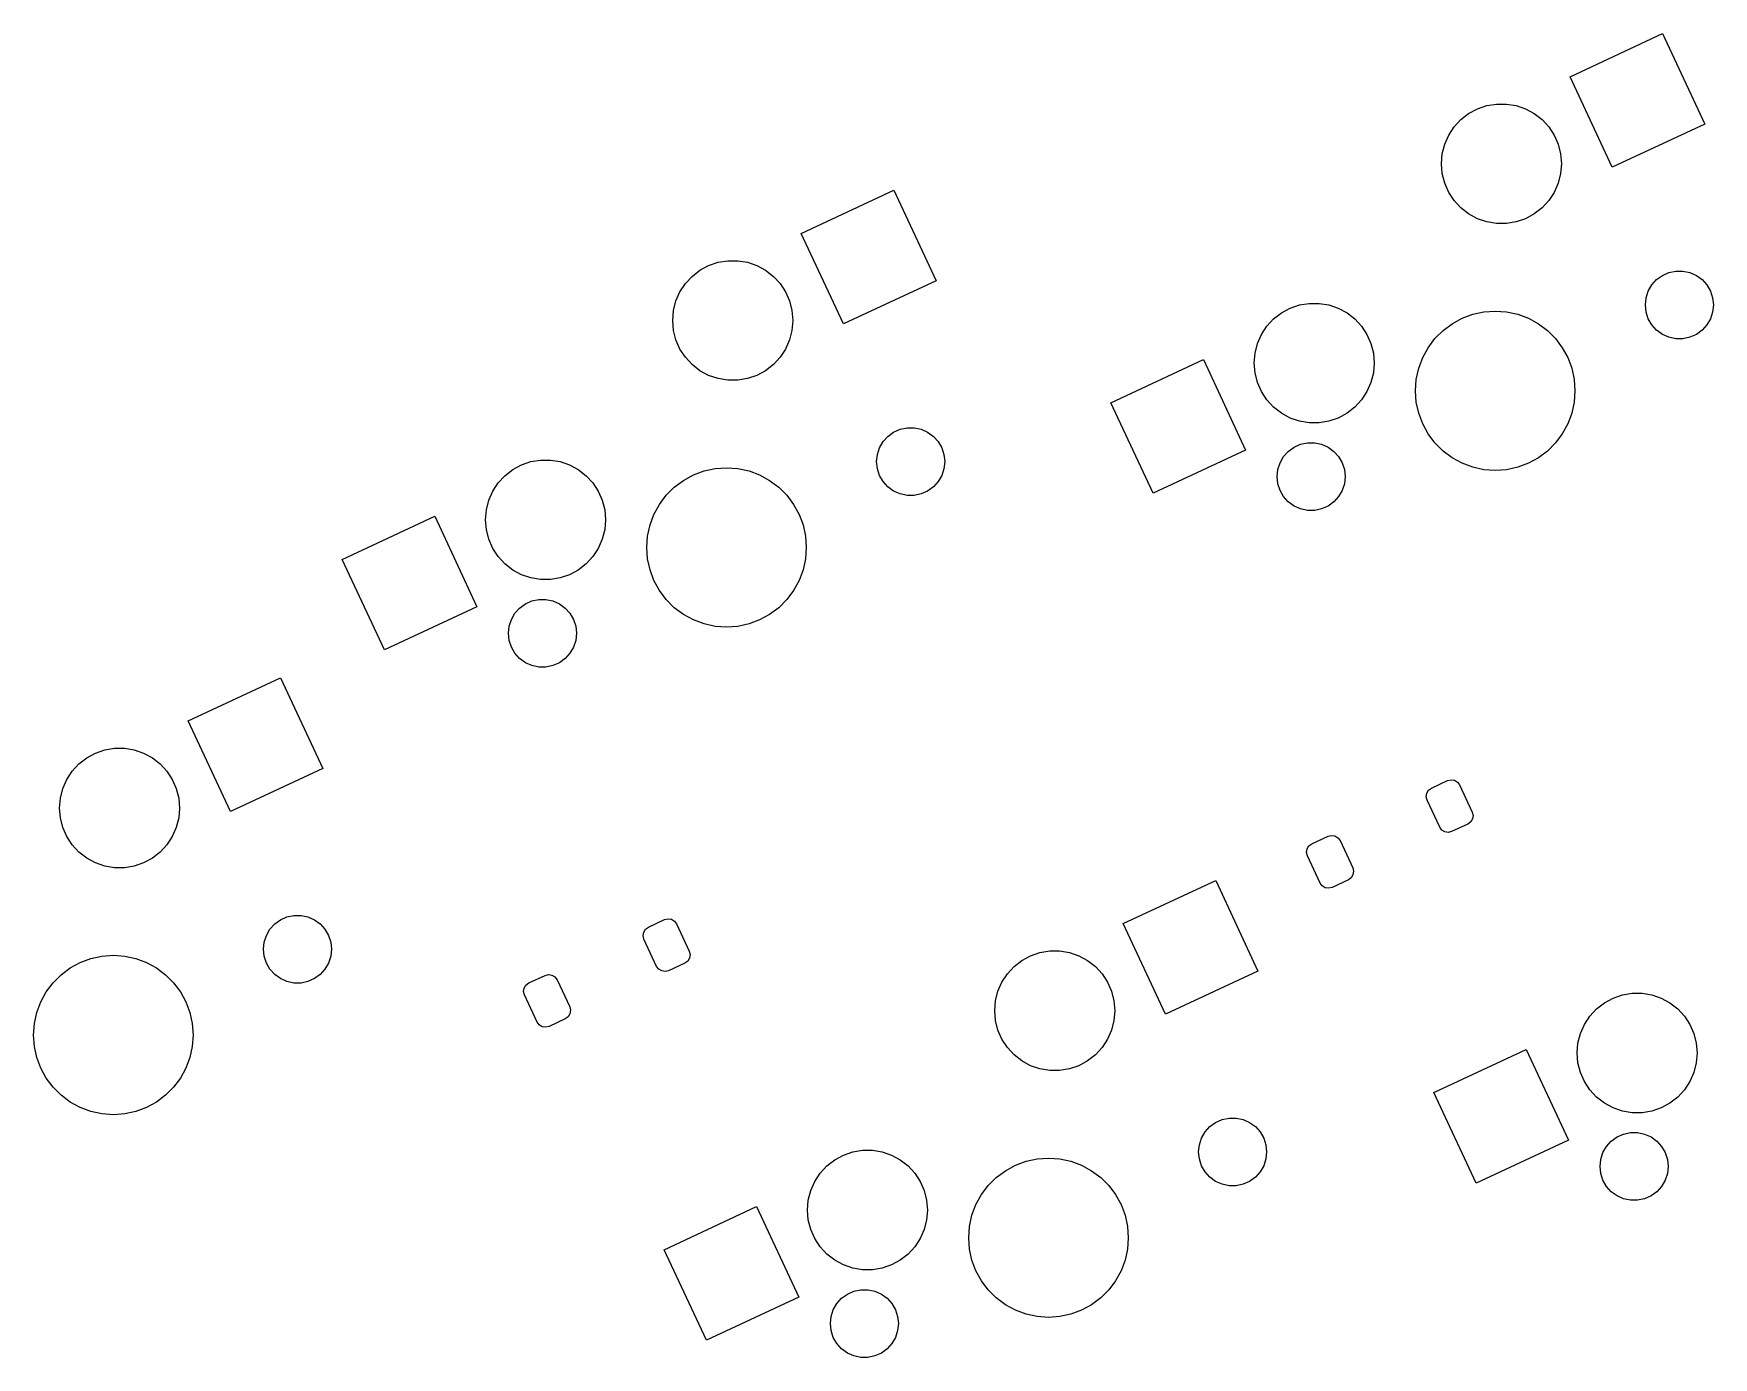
# Model space of a CAD drawing. Extents: x 20 to 262, y -159 to -46.
# Drawn here: x 180.97 to 222.97, y -80.3 to -47.19 of the extents above; entities that cross this region are included whole.
import ezdxf

# ---------------------------------------------------------------- set-up
doc = ezdxf.new("R2010")
doc.units = 0
doc.layers.add('BLACK', color=7, linetype='CONTINUOUS')

msp = doc.modelspace()

# ---------------------------------------------------------------- linework, layer by layer
at = {"layer": 'BLACK', "linetype": 'CONTINUOUS'}
for p, q in [((219.384, -48.2638), (221.695, -47.1861)), ((221.695, -47.1861), (222.751, -49.4519)), ((220.44, -50.5295), (219.384, -48.2638)), ((216.849, -49.1869), (217.066, -49.069)), ((217.066, -49.069), (217.301, -48.9885)), ((217.301, -48.9885), (217.545, -48.9478)), ((217.545, -48.9478), (217.793, -48.9478)), ((217.793, -48.9478), (218.037, -48.9885)), ((218.037, -48.9885), (218.271, -49.069)), ((218.271, -49.069), (218.489, -49.1869)), ((216.35, -49.7287), (216.485, -49.5213)), ((216.485, -49.5213), (216.653, -49.339)), ((216.653, -49.339), (216.849, -49.1869)), ((218.489, -49.1869), (218.685, -49.339)), ((218.685, -49.339), (218.853, -49.5213)), ((218.853, -49.5213), (218.988, -49.7287)), ((222.751, -49.4519), (220.44, -50.5295)), ((216.189, -50.1957), (216.25, -49.9556)), ((216.25, -49.9556), (216.35, -49.7287)), ((218.988, -49.7287), (219.088, -49.9556)), ((219.088, -49.9556), (219.148, -50.1957)), ((216.169, -50.4426), (216.189, -50.1957)), ((219.148, -50.1957), (219.169, -50.4426)), ((216.189, -50.6895), (216.169, -50.4426)), ((216.25, -50.9297), (216.189, -50.6895)), ((219.148, -50.6895), (219.088, -50.9297)), ((219.169, -50.4426), (219.148, -50.6895)), ((200.162, -52.1824), (202.473, -51.1047)), ((202.473, -51.1047), (203.53, -53.3705)), ((216.35, -51.1566), (216.25, -50.9297)), ((216.485, -51.3639), (216.35, -51.1566)), ((218.988, -51.1566), (218.853, -51.3639)), ((219.088, -50.9297), (218.988, -51.1566)), ((216.653, -51.5462), (216.485, -51.3639)), ((216.849, -51.6984), (216.653, -51.5462)), ((218.685, -51.5462), (218.489, -51.6984)), ((218.853, -51.3639), (218.685, -51.5462)), ((217.066, -51.8163), (216.849, -51.6984)), ((217.301, -51.8967), (217.066, -51.8163)), ((217.545, -51.9375), (217.301, -51.8967)), ((217.793, -51.9375), (217.545, -51.9375)), ((218.037, -51.8967), (217.793, -51.9375)), ((218.271, -51.8163), (218.037, -51.8967)), ((218.489, -51.6984), (218.271, -51.8163)), ((201.218, -54.4482), (200.162, -52.1824)), ((197.845, -52.9876), (198.079, -52.9072)), ((198.079, -52.9072), (198.323, -52.8664)), ((198.323, -52.8664), (198.571, -52.8664)), ((198.571, -52.8664), (198.815, -52.9072)), ((198.815, -52.9072), (199.05, -52.9876)), ((197.263, -53.44), (197.431, -53.2577)), ((197.431, -53.2577), (197.627, -53.1055)), ((197.627, -53.1055), (197.845, -52.9876)), ((199.05, -52.9876), (199.268, -53.1055)), ((199.268, -53.1055), (199.463, -53.2577)), ((199.463, -53.2577), (199.631, -53.44)), ((221.429, -53.4731), (221.548, -53.3409)), ((221.548, -53.3409), (221.692, -53.2363)), ((221.692, -53.2363), (221.855, -53.164)), ((221.855, -53.164), (222.029, -53.127)), ((222.029, -53.127), (222.207, -53.127)), ((222.207, -53.127), (222.381, -53.164)), ((222.381, -53.164), (222.543, -53.2363)), ((222.543, -53.2363), (222.687, -53.3409)), ((222.687, -53.3409), (222.806, -53.4731)), ((197.028, -53.8742), (197.128, -53.6474)), ((197.128, -53.6474), (197.263, -53.44)), ((199.631, -53.44), (199.766, -53.6474)), ((199.766, -53.6474), (199.866, -53.8742)), ((203.53, -53.3705), (201.218, -54.4482)), ((221.286, -53.7963), (221.341, -53.6271)), ((221.341, -53.6271), (221.429, -53.4731)), ((222.806, -53.4731), (222.895, -53.6271)), ((222.895, -53.6271), (222.95, -53.7963)), ((196.947, -54.3613), (196.968, -54.1144)), ((196.968, -54.1144), (197.028, -53.8742)), ((199.866, -53.8742), (199.927, -54.1144)), ((199.927, -54.1144), (199.947, -54.3613)), ((211.971, -54.3247), (212.167, -54.1725)), ((212.167, -54.1725), (212.385, -54.0546)), ((212.385, -54.0546), (212.619, -53.9742)), ((212.619, -53.9742), (212.863, -53.9334)), ((212.863, -53.9334), (213.111, -53.9334)), ((213.111, -53.9334), (213.356, -53.9742)), ((213.356, -53.9742), (213.59, -54.0546)), ((213.59, -54.0546), (213.808, -54.1725)), ((213.808, -54.1725), (214.003, -54.3247)), ((216.952, -54.207), (217.23, -54.1465)), ((217.23, -54.1465), (217.514, -54.1262)), ((217.514, -54.1262), (217.798, -54.1465)), ((217.798, -54.1465), (218.076, -54.207)), ((221.267, -53.9732), (221.286, -53.7963)), ((221.286, -54.1501), (221.267, -53.9732)), ((221.341, -54.3193), (221.286, -54.1501)), ((222.95, -54.1501), (222.895, -54.3193)), ((222.95, -53.7963), (222.969, -53.9732)), ((222.969, -53.9732), (222.95, -54.1501)), ((196.968, -54.6082), (196.947, -54.3613)), ((199.947, -54.3613), (199.927, -54.6082)), ((211.668, -54.7144), (211.804, -54.507)), ((211.804, -54.507), (211.971, -54.3247)), ((214.003, -54.3247), (214.171, -54.507)), ((214.171, -54.507), (214.307, -54.7144)), ((216.208, -54.6132), (216.436, -54.4427)), ((216.436, -54.4427), (216.686, -54.3064)), ((216.686, -54.3064), (216.952, -54.207)), ((218.076, -54.207), (218.342, -54.3064)), ((218.342, -54.3064), (218.592, -54.4427)), ((218.592, -54.4427), (218.82, -54.6132)), ((221.429, -54.4734), (221.341, -54.3193)), ((221.548, -54.6056), (221.429, -54.4734)), ((222.806, -54.4734), (222.687, -54.6056)), ((222.895, -54.3193), (222.806, -54.4734)), ((197.028, -54.8483), (196.968, -54.6082)), ((197.128, -55.0752), (197.028, -54.8483)), ((199.866, -54.8483), (199.766, -55.0752)), ((199.927, -54.6082), (199.866, -54.8483)), ((211.508, -55.1814), (211.569, -54.9412)), ((211.569, -54.9412), (211.668, -54.7144)), ((214.307, -54.7144), (214.406, -54.9412)), ((214.406, -54.9412), (214.467, -55.1814)), ((215.836, -55.0421), (216.007, -54.8144)), ((216.007, -54.8144), (216.208, -54.6132)), ((218.82, -54.6132), (219.021, -54.8144)), ((219.021, -54.8144), (219.191, -55.0421)), ((221.692, -54.7101), (221.548, -54.6056)), ((221.855, -54.7825), (221.692, -54.7101)), ((222.029, -54.8195), (221.855, -54.7825)), ((222.207, -54.8195), (222.029, -54.8195)), ((222.381, -54.7825), (222.207, -54.8195)), ((222.543, -54.7101), (222.381, -54.7825)), ((222.687, -54.6056), (222.543, -54.7101)), ((197.263, -55.2826), (197.128, -55.0752)), ((197.431, -55.4649), (197.263, -55.2826)), ((199.631, -55.2826), (199.463, -55.4649)), ((199.766, -55.0752), (199.631, -55.2826)), ((207.905, -56.419), (210.216, -55.3414)), ((210.216, -55.3414), (211.272, -57.6071)), ((211.487, -55.4283), (211.508, -55.1814)), ((211.508, -55.6752), (211.487, -55.4283)), ((214.467, -55.1814), (214.487, -55.4283)), ((214.487, -55.4283), (214.467, -55.6752)), ((215.601, -55.5584), (215.7, -55.2918)), ((215.7, -55.2918), (215.836, -55.0421)), ((219.191, -55.0421), (219.328, -55.2918)), ((219.328, -55.2918), (219.427, -55.5584)), ((197.627, -55.617), (197.431, -55.4649)), ((197.845, -55.7349), (197.627, -55.617)), ((198.079, -55.8154), (197.845, -55.7349)), ((198.323, -55.8562), (198.079, -55.8154)), ((198.571, -55.8562), (198.323, -55.8562)), ((198.815, -55.8154), (198.571, -55.8562)), ((199.05, -55.7349), (198.815, -55.8154)), ((199.268, -55.617), (199.05, -55.7349)), ((199.463, -55.4649), (199.268, -55.617)), ((211.569, -55.9153), (211.508, -55.6752)), ((214.467, -55.6752), (214.406, -55.9153)), ((215.52, -56.1201), (215.54, -55.8364)), ((215.54, -55.8364), (215.601, -55.5584)), ((219.427, -55.5584), (219.487, -55.8364)), ((219.487, -55.8364), (219.508, -56.1201)), ((211.668, -56.1422), (211.569, -55.9153)), ((211.804, -56.3496), (211.668, -56.1422)), ((214.307, -56.1422), (214.171, -56.3496)), ((214.406, -55.9153), (214.307, -56.1422)), ((215.54, -56.4039), (215.52, -56.1201)), ((219.508, -56.1201), (219.487, -56.4039)), ((208.961, -58.6848), (207.905, -56.419)), ((211.971, -56.5319), (211.804, -56.3496)), ((212.167, -56.684), (211.971, -56.5319)), ((212.385, -56.8019), (212.167, -56.684)), ((213.808, -56.684), (213.59, -56.8019)), ((214.003, -56.5319), (213.808, -56.684)), ((214.171, -56.3496), (214.003, -56.5319)), ((215.601, -56.6819), (215.54, -56.4039)), ((215.7, -56.9484), (215.601, -56.6819)), ((219.427, -56.6819), (219.328, -56.9484)), ((219.487, -56.4039), (219.427, -56.6819)), ((202.471, -57.155), (202.633, -57.0826)), ((202.633, -57.0826), (202.807, -57.0456)), ((202.807, -57.0456), (202.985, -57.0456)), ((202.985, -57.0456), (203.159, -57.0826)), ((203.159, -57.0826), (203.321, -57.155)), ((212.619, -56.8824), (212.385, -56.8019)), ((212.863, -56.9232), (212.619, -56.8824)), ((213.111, -56.9232), (212.863, -56.9232)), ((213.356, -56.8824), (213.111, -56.9232)), ((213.59, -56.8019), (213.356, -56.8824)), ((215.836, -57.1981), (215.7, -56.9484)), ((219.328, -56.9484), (219.191, -57.1981)), ((202.119, -57.5458), (202.208, -57.3917)), ((202.208, -57.3917), (202.327, -57.2595)), ((202.327, -57.2595), (202.471, -57.155)), ((203.321, -57.155), (203.465, -57.2595)), ((203.465, -57.2595), (203.584, -57.3917)), ((203.584, -57.3917), (203.673, -57.5458)), ((212.34, -57.6347), (212.484, -57.5301)), ((212.484, -57.5301), (212.647, -57.4578)), ((212.647, -57.4578), (212.821, -57.4208)), ((212.821, -57.4208), (212.999, -57.4208)), ((212.999, -57.4208), (213.173, -57.4578)), ((213.173, -57.4578), (213.335, -57.5301)), ((213.335, -57.5301), (213.479, -57.6347)), ((216.007, -57.4259), (215.836, -57.1981)), ((216.208, -57.627), (216.007, -57.4259)), ((219.021, -57.4259), (218.82, -57.627)), ((219.191, -57.1981), (219.021, -57.4259)), ((193.163, -57.9733), (193.397, -57.8928)), ((193.397, -57.8928), (193.642, -57.852)), ((193.642, -57.852), (193.889, -57.852)), ((193.889, -57.852), (194.134, -57.8928)), ((194.134, -57.8928), (194.368, -57.9733)), ((202.045, -57.8919), (202.064, -57.715)), ((202.064, -58.0688), (202.045, -57.8919)), ((202.064, -57.715), (202.119, -57.5458)), ((203.673, -57.5458), (203.728, -57.715)), ((203.728, -57.715), (203.747, -57.8919)), ((203.747, -57.8919), (203.728, -58.0688)), ((211.272, -57.6071), (208.961, -58.6848)), ((212.077, -58.0901), (212.132, -57.9209)), ((212.132, -57.9209), (212.221, -57.7669)), ((212.221, -57.7669), (212.34, -57.6347)), ((213.479, -57.6347), (213.598, -57.7669)), ((213.598, -57.7669), (213.687, -57.9209)), ((213.687, -57.9209), (213.742, -58.0901)), ((216.436, -57.7975), (216.208, -57.627)), ((216.686, -57.9338), (216.436, -57.7975)), ((216.952, -58.0333), (216.686, -57.9338)), ((218.342, -57.9338), (218.076, -58.0333)), ((218.592, -57.7975), (218.342, -57.9338)), ((218.82, -57.627), (218.592, -57.7975)), ((192.582, -58.4256), (192.75, -58.2433)), ((192.75, -58.2433), (192.945, -58.0912)), ((192.945, -58.0912), (193.163, -57.9733)), ((194.368, -57.9733), (194.586, -58.0912)), ((194.586, -58.0912), (194.781, -58.2433)), ((194.781, -58.2433), (194.949, -58.4256)), ((196.986, -58.5319), (197.214, -58.3614)), ((197.214, -58.3614), (197.464, -58.2251)), ((197.464, -58.2251), (197.73, -58.1256)), ((197.73, -58.1256), (198.008, -58.0652)), ((198.008, -58.0652), (198.292, -58.0449)), ((198.292, -58.0449), (198.576, -58.0652)), ((198.576, -58.0652), (198.854, -58.1256)), ((198.854, -58.1256), (199.12, -58.2251)), ((199.12, -58.2251), (199.37, -58.3614)), ((199.37, -58.3614), (199.598, -58.5319)), ((202.119, -58.238), (202.064, -58.0688)), ((202.208, -58.392), (202.119, -58.238)), ((203.673, -58.238), (203.584, -58.392)), ((203.728, -58.0688), (203.673, -58.238)), ((212.059, -58.267), (212.077, -58.0901)), ((212.077, -58.4439), (212.059, -58.267)), ((213.742, -58.0901), (213.761, -58.267)), ((213.761, -58.267), (213.742, -58.4439)), ((217.23, -58.0937), (216.952, -58.0333)), ((217.514, -58.114), (217.23, -58.0937)), ((217.798, -58.0937), (217.514, -58.114)), ((218.076, -58.0333), (217.798, -58.0937)), ((192.347, -58.8599), (192.446, -58.633)), ((192.446, -58.633), (192.582, -58.4256)), ((194.949, -58.4256), (195.085, -58.633)), ((195.085, -58.633), (195.184, -58.8599)), ((196.615, -58.9608), (196.785, -58.733)), ((196.785, -58.733), (196.986, -58.5319)), ((199.598, -58.5319), (199.799, -58.733)), ((199.799, -58.733), (199.969, -58.9608)), ((202.327, -58.5242), (202.208, -58.392)), ((202.471, -58.6288), (202.327, -58.5242)), ((202.633, -58.7011), (202.471, -58.6288)), ((202.807, -58.7381), (202.633, -58.7011)), ((202.985, -58.7381), (202.807, -58.7381)), ((203.159, -58.7011), (202.985, -58.7381)), ((203.321, -58.6288), (203.159, -58.7011)), ((203.465, -58.5242), (203.321, -58.6288)), ((203.584, -58.392), (203.465, -58.5242)), ((212.132, -58.6131), (212.077, -58.4439)), ((212.221, -58.7672), (212.132, -58.6131)), ((212.34, -58.8994), (212.221, -58.7672)), ((213.598, -58.7672), (213.479, -58.8994)), ((213.687, -58.6131), (213.598, -58.7672)), ((213.742, -58.4439), (213.687, -58.6131)), ((192.265, -59.3469), (192.286, -59.1)), ((192.286, -59.1), (192.347, -58.8599)), ((195.184, -58.8599), (195.245, -59.1)), ((195.245, -59.1), (195.265, -59.3469)), ((196.379, -59.477), (196.478, -59.2105)), ((196.478, -59.2105), (196.615, -58.9608)), ((199.969, -58.9608), (200.106, -59.2105)), ((200.106, -59.2105), (200.205, -59.477)), ((212.484, -59.0039), (212.34, -58.8994)), ((212.647, -59.0763), (212.484, -59.0039)), ((212.821, -59.1133), (212.647, -59.0763)), ((212.999, -59.1133), (212.821, -59.1133)), ((213.173, -59.0763), (212.999, -59.1133)), ((213.335, -59.0039), (213.173, -59.0763)), ((213.479, -58.8994), (213.335, -59.0039)), ((188.683, -60.3377), (190.994, -59.26)), ((190.994, -59.26), (192.051, -61.5258)), ((192.286, -59.5938), (192.265, -59.3469)), ((192.347, -59.834), (192.286, -59.5938)), ((195.245, -59.5938), (195.184, -59.834)), ((195.265, -59.3469), (195.245, -59.5938)), ((196.318, -59.755), (196.379, -59.477)), ((200.205, -59.477), (200.266, -59.755)), ((192.446, -60.0608), (192.347, -59.834)), ((192.582, -60.2682), (192.446, -60.0608)), ((195.085, -60.0608), (194.949, -60.2682)), ((195.184, -59.834), (195.085, -60.0608)), ((196.298, -60.0388), (196.318, -59.755)), ((196.318, -60.3225), (196.298, -60.0388)), ((200.266, -59.755), (200.286, -60.0388)), ((200.286, -60.0388), (200.266, -60.3225)), ((189.74, -62.6035), (188.683, -60.3377)), ((192.75, -60.4505), (192.582, -60.2682)), ((192.945, -60.6027), (192.75, -60.4505)), ((194.781, -60.4505), (194.586, -60.6027)), ((194.949, -60.2682), (194.781, -60.4505)), ((196.379, -60.6005), (196.318, -60.3225)), ((200.266, -60.3225), (200.205, -60.6005)), ((193.163, -60.7206), (192.945, -60.6027)), ((193.397, -60.801), (193.163, -60.7206)), ((193.642, -60.8418), (193.397, -60.801)), ((193.889, -60.8418), (193.642, -60.8418)), ((194.134, -60.801), (193.889, -60.8418)), ((194.368, -60.7206), (194.134, -60.801)), ((194.586, -60.6027), (194.368, -60.7206)), ((196.478, -60.8671), (196.379, -60.6005)), ((196.615, -61.1168), (196.478, -60.8671)), ((200.106, -60.8671), (199.969, -61.1168)), ((200.205, -60.6005), (200.106, -60.8671)), ((196.785, -61.3445), (196.615, -61.1168)), ((199.969, -61.1168), (199.799, -61.3445)), ((192.051, -61.5258), (189.74, -62.6035)), ((192.911, -61.8396), (193, -61.6855)), ((193, -61.6855), (193.119, -61.5533)), ((193.119, -61.5533), (193.262, -61.4488)), ((193.262, -61.4488), (193.425, -61.3764)), ((193.425, -61.3764), (193.599, -61.3394)), ((193.599, -61.3394), (193.777, -61.3394)), ((193.777, -61.3394), (193.951, -61.3764)), ((193.951, -61.3764), (194.113, -61.4488)), ((194.113, -61.4488), (194.257, -61.5533)), ((194.257, -61.5533), (194.376, -61.6855)), ((194.376, -61.6855), (194.465, -61.8396)), ((196.986, -61.5457), (196.785, -61.3445)), ((197.214, -61.7161), (196.986, -61.5457)), ((197.464, -61.8525), (197.214, -61.7161)), ((199.37, -61.7161), (199.12, -61.8525)), ((199.598, -61.5457), (199.37, -61.7161)), ((199.799, -61.3445), (199.598, -61.5457)), ((192.837, -62.1857), (192.856, -62.0088)), ((192.856, -62.0088), (192.911, -61.8396)), ((194.465, -61.8396), (194.52, -62.0088)), ((194.52, -62.0088), (194.539, -62.1857)), ((197.73, -61.9519), (197.464, -61.8525)), ((198.008, -62.0124), (197.73, -61.9519)), ((198.292, -62.0327), (198.008, -62.0124)), ((198.576, -62.0124), (198.292, -62.0327)), ((198.854, -61.9519), (198.576, -62.0124)), ((199.12, -61.8525), (198.854, -61.9519)), ((192.856, -62.3626), (192.837, -62.1857)), ((192.911, -62.5318), (192.856, -62.3626)), ((193, -62.6858), (192.911, -62.5318)), ((194.465, -62.5318), (194.376, -62.6858)), ((194.52, -62.3626), (194.465, -62.5318)), ((194.539, -62.1857), (194.52, -62.3626)), ((193.119, -62.818), (193, -62.6858)), ((193.262, -62.9226), (193.119, -62.818)), ((193.425, -62.9949), (193.262, -62.9226)), ((193.599, -63.0319), (193.425, -62.9949)), ((193.951, -62.9949), (193.777, -63.0319)), ((194.113, -62.9226), (193.951, -62.9949)), ((194.257, -62.818), (194.113, -62.9226)), ((194.376, -62.6858), (194.257, -62.818)), ((184.829, -64.3769), (187.14, -63.2993)), ((187.14, -63.2993), (188.197, -65.565)), ((193.777, -63.0319), (193.599, -63.0319)), ((185.886, -66.6427), (184.829, -64.3769)), ((182.512, -65.1821), (182.746, -65.1017)), ((182.746, -65.1017), (182.99, -65.0609)), ((182.99, -65.0609), (183.238, -65.0609)), ((183.238, -65.0609), (183.482, -65.1017)), ((183.482, -65.1017), (183.717, -65.1821)), ((181.93, -65.6345), (182.098, -65.4522)), ((182.098, -65.4522), (182.294, -65.3)), ((182.294, -65.3), (182.512, -65.1821)), ((183.717, -65.1821), (183.935, -65.3)), ((183.935, -65.3), (184.13, -65.4522)), ((184.13, -65.4522), (184.298, -65.6345)), ((181.695, -66.0687), (181.795, -65.8419)), ((181.795, -65.8419), (181.93, -65.6345)), ((184.298, -65.6345), (184.433, -65.8419)), ((184.433, -65.8419), (184.533, -66.0687)), ((188.197, -65.565), (185.886, -66.6427)), ((215.917, -66.0583), (216.324, -65.8681)), ((216.324, -65.8681), (216.41, -65.8472)), ((216.41, -65.8472), (216.497, -65.8606)), ((216.497, -65.8606), (216.572, -65.9061)), ((216.572, -65.9061), (216.623, -65.9769)), ((181.614, -66.5558), (181.635, -66.3089)), ((181.635, -66.3089), (181.695, -66.0687)), ((184.533, -66.0687), (184.594, -66.3089)), ((184.594, -66.3089), (184.614, -66.5558)), ((215.787, -66.272), (215.8, -66.1852)), ((215.808, -66.3573), (215.787, -66.272)), ((215.8, -66.1852), (215.846, -66.1102)), ((216.125, -67.037), (215.808, -66.3573)), ((215.846, -66.1102), (215.917, -66.0583)), ((216.623, -65.9769), (216.94, -66.6566)), ((181.635, -66.8027), (181.614, -66.5558)), ((184.614, -66.5558), (184.594, -66.8027)), ((216.94, -66.6566), (216.961, -66.7419)), ((216.961, -66.7419), (216.948, -66.8287)), ((181.695, -67.0428), (181.635, -66.8027)), ((181.795, -67.2697), (181.695, -67.0428)), ((184.533, -67.0428), (184.433, -67.2697)), ((184.594, -66.8027), (184.533, -67.0428)), ((216.177, -67.1078), (216.125, -67.037)), ((216.252, -67.1533), (216.177, -67.1078)), ((216.339, -67.1667), (216.252, -67.1533)), ((216.424, -67.1458), (216.339, -67.1667)), ((216.832, -66.9556), (216.424, -67.1458)), ((216.902, -66.9037), (216.832, -66.9556)), ((216.948, -66.8287), (216.902, -66.9037)), ((181.93, -67.4771), (181.795, -67.2697)), ((182.098, -67.6594), (181.93, -67.4771)), ((184.298, -67.4771), (184.13, -67.6594)), ((184.433, -67.2697), (184.298, -67.4771)), ((212.796, -67.6666), (212.809, -67.5799)), ((212.809, -67.5799), (212.855, -67.5048)), ((212.855, -67.5048), (212.926, -67.4529)), ((212.926, -67.4529), (213.334, -67.2627)), ((213.334, -67.2627), (213.419, -67.2418)), ((213.419, -67.2418), (213.506, -67.2552)), ((213.506, -67.2552), (213.581, -67.3007)), ((213.581, -67.3007), (213.633, -67.3715)), ((213.633, -67.3715), (213.95, -68.0513)), ((182.294, -67.8115), (182.098, -67.6594)), ((182.512, -67.9295), (182.294, -67.8115)), ((182.746, -68.0099), (182.512, -67.9295)), ((182.99, -68.0507), (182.746, -68.0099)), ((183.482, -68.0099), (183.238, -68.0507)), ((183.717, -67.9295), (183.482, -68.0099)), ((183.935, -67.8115), (183.717, -67.9295)), ((184.13, -67.6594), (183.935, -67.8115)), ((212.817, -67.7519), (212.796, -67.6666)), ((213.134, -68.4316), (212.817, -67.7519)), ((183.238, -68.0507), (182.99, -68.0507)), ((208.213, -69.4476), (210.524, -68.3699)), ((210.524, -68.3699), (211.58, -70.6357)), ((213.186, -68.5024), (213.134, -68.4316)), ((213.841, -68.3503), (213.433, -68.5405)), ((213.912, -68.2984), (213.841, -68.3503)), ((213.957, -68.2233), (213.912, -68.2984)), ((213.95, -68.0513), (213.971, -68.1365)), ((213.971, -68.1365), (213.957, -68.2233)), ((213.261, -68.548), (213.186, -68.5024)), ((213.348, -68.5613), (213.261, -68.548)), ((213.433, -68.5405), (213.348, -68.5613)), ((187.138, -69.3495), (187.3, -69.2771)), ((187.3, -69.2771), (187.474, -69.2401)), ((187.474, -69.2401), (187.652, -69.2401)), ((187.652, -69.2401), (187.826, -69.2771)), ((187.826, -69.2771), (187.989, -69.3495)), ((186.786, -69.7403), (186.875, -69.5862)), ((186.875, -69.5862), (186.994, -69.454)), ((186.994, -69.454), (187.138, -69.3495)), ((187.989, -69.3495), (188.132, -69.454)), ((188.132, -69.454), (188.251, -69.5862)), ((188.251, -69.5862), (188.34, -69.7403)), ((196.207, -69.7507), (196.221, -69.6639)), ((196.221, -69.6639), (196.266, -69.5888)), ((196.266, -69.5888), (196.337, -69.5369)), ((196.337, -69.5369), (196.745, -69.3468)), ((196.745, -69.3468), (196.83, -69.3259)), ((196.83, -69.3259), (196.917, -69.3392)), ((196.917, -69.3392), (196.992, -69.3848)), ((196.992, -69.3848), (197.044, -69.4556)), ((197.044, -69.4556), (197.361, -70.1353)), ((209.269, -71.7133), (208.213, -69.4476)), ((186.712, -70.0864), (186.731, -69.9095)), ((186.731, -70.2633), (186.712, -70.0864)), ((186.731, -69.9095), (186.786, -69.7403)), ((188.34, -69.7403), (188.395, -69.9095)), ((188.395, -69.9095), (188.414, -70.0864)), ((188.414, -70.0864), (188.395, -70.2633)), ((196.228, -69.8359), (196.207, -69.7507)), ((196.545, -70.5157), (196.228, -69.8359)), ((197.361, -70.1353), (197.382, -70.2206)), ((206.13, -70.1723), (206.374, -70.1316)), ((206.374, -70.1316), (206.622, -70.1316)), ((206.622, -70.1316), (206.866, -70.1723)), ((181.653, -70.7264), (181.881, -70.5559)), ((181.881, -70.5559), (182.131, -70.4196)), ((182.131, -70.4196), (182.397, -70.3202)), ((182.397, -70.3202), (182.675, -70.2597)), ((182.675, -70.2597), (182.959, -70.2394)), ((182.959, -70.2394), (183.243, -70.2597)), ((183.243, -70.2597), (183.521, -70.3202)), ((183.521, -70.3202), (183.787, -70.4196)), ((183.787, -70.4196), (184.037, -70.5559)), ((184.037, -70.5559), (184.265, -70.7264)), ((186.786, -70.4325), (186.731, -70.2633)), ((186.875, -70.5865), (186.786, -70.4325)), ((188.34, -70.4325), (188.251, -70.5865)), ((188.395, -70.2633), (188.34, -70.4325)), ((196.597, -70.5865), (196.545, -70.5157)), ((197.252, -70.4343), (196.844, -70.6245)), ((197.323, -70.3824), (197.252, -70.4343)), ((197.368, -70.3074), (197.323, -70.3824)), ((197.382, -70.2206), (197.368, -70.3074)), ((205.314, -70.7051), (205.482, -70.5229)), ((205.482, -70.5229), (205.678, -70.3707)), ((205.678, -70.3707), (205.895, -70.2528)), ((205.895, -70.2528), (206.13, -70.1723)), ((206.866, -70.1723), (207.101, -70.2528)), ((207.101, -70.2528), (207.318, -70.3707)), ((207.318, -70.3707), (207.514, -70.5229)), ((207.514, -70.5229), (207.682, -70.7051)), ((181.282, -71.1553), (181.452, -70.9276)), ((181.452, -70.9276), (181.653, -70.7264)), ((184.265, -70.7264), (184.466, -70.9276)), ((184.466, -70.9276), (184.636, -71.1553)), ((186.994, -70.7187), (186.875, -70.5865)), ((187.138, -70.8233), (186.994, -70.7187)), ((187.3, -70.8956), (187.138, -70.8233)), ((187.474, -70.9326), (187.3, -70.8956)), ((187.652, -70.9326), (187.474, -70.9326)), ((187.826, -70.8956), (187.652, -70.9326)), ((187.989, -70.8233), (187.826, -70.8956)), ((188.132, -70.7187), (187.989, -70.8233)), ((188.251, -70.5865), (188.132, -70.7187)), ((193.23, -71.0585), (193.275, -70.9835)), ((193.275, -70.9835), (193.346, -70.9316)), ((193.346, -70.9316), (193.754, -70.7414)), ((193.754, -70.7414), (193.839, -70.7205)), ((193.839, -70.7205), (193.926, -70.7339)), ((193.926, -70.7339), (194.001, -70.7794)), ((194.001, -70.7794), (194.053, -70.8502)), ((194.053, -70.8502), (194.37, -71.53)), ((196.672, -70.632), (196.597, -70.5865)), ((196.759, -70.6454), (196.672, -70.632)), ((196.844, -70.6245), (196.759, -70.6454)), ((205.079, -71.1394), (205.179, -70.9125)), ((205.179, -70.9125), (205.314, -70.7051)), ((207.682, -70.7051), (207.817, -70.9125)), ((207.817, -70.9125), (207.917, -71.1394)), ((211.58, -70.6357), (209.269, -71.7133)), ((181.046, -71.6715), (181.145, -71.405)), ((181.145, -71.405), (181.282, -71.1553)), ((184.636, -71.1553), (184.773, -71.405)), ((184.773, -71.405), (184.872, -71.6715)), ((193.216, -71.1453), (193.23, -71.0585)), ((193.237, -71.2306), (193.216, -71.1453)), ((193.554, -71.9103), (193.237, -71.2306)), ((204.998, -71.6264), (205.018, -71.3795)), ((205.018, -71.3795), (205.079, -71.1394)), ((207.917, -71.1394), (207.978, -71.3795)), ((207.978, -71.3795), (207.998, -71.6264)), ((220.242, -71.4263), (220.46, -71.3084)), ((220.46, -71.3084), (220.694, -71.2279)), ((220.694, -71.2279), (220.939, -71.1872)), ((220.939, -71.1872), (221.187, -71.1872)), ((221.187, -71.1872), (221.431, -71.2279)), ((221.431, -71.2279), (221.665, -71.3084)), ((221.665, -71.3084), (221.883, -71.4263)), ((180.985, -71.9495), (181.046, -71.6715)), ((184.872, -71.6715), (184.933, -71.9495)), ((194.332, -71.777), (194.261, -71.829)), ((194.377, -71.702), (194.332, -71.777)), ((194.37, -71.53), (194.391, -71.6152)), ((194.391, -71.6152), (194.377, -71.702)), ((205.018, -71.8733), (204.998, -71.6264)), ((207.998, -71.6264), (207.978, -71.8733)), ((219.743, -71.9681), (219.879, -71.7607)), ((219.879, -71.7607), (220.047, -71.5784)), ((220.047, -71.5784), (220.242, -71.4263)), ((221.883, -71.4263), (222.079, -71.5784)), ((222.079, -71.5784), (222.246, -71.7607)), ((222.246, -71.7607), (222.382, -71.9681)), ((180.965, -72.2333), (180.985, -71.9495)), ((180.985, -72.5171), (180.965, -72.2333)), ((184.933, -71.9495), (184.953, -72.2333)), ((184.953, -72.2333), (184.933, -72.5171)), ((193.606, -71.9811), (193.554, -71.9103)), ((193.681, -72.0267), (193.606, -71.9811)), ((193.768, -72.04), (193.681, -72.0267)), ((193.853, -72.0191), (193.768, -72.04)), ((194.261, -71.829), (193.853, -72.0191)), ((205.079, -72.1135), (205.018, -71.8733)), ((205.179, -72.3404), (205.079, -72.1135)), ((207.917, -72.1135), (207.817, -72.3404)), ((207.978, -71.8733), (207.917, -72.1135)), ((219.583, -72.4351), (219.644, -72.195)), ((219.644, -72.195), (219.743, -71.9681)), ((222.382, -71.9681), (222.481, -72.195)), ((222.481, -72.195), (222.542, -72.4351)), ((181.046, -72.795), (180.985, -72.5171)), ((184.933, -72.5171), (184.872, -72.795)), ((205.314, -72.5478), (205.179, -72.3404)), ((205.482, -72.73), (205.314, -72.5478)), ((207.682, -72.5478), (207.514, -72.73)), ((207.817, -72.3404), (207.682, -72.5478)), ((215.98, -73.6728), (218.291, -72.5951)), ((218.291, -72.5951), (219.348, -74.8609)), ((219.563, -72.682), (219.583, -72.4351)), ((222.542, -72.4351), (222.563, -72.682)), ((181.145, -73.0616), (181.046, -72.795)), ((181.282, -73.3113), (181.145, -73.0616)), ((184.773, -73.0616), (184.636, -73.3113)), ((184.872, -72.795), (184.773, -73.0616)), ((205.678, -72.8822), (205.482, -72.73)), ((205.895, -73.0001), (205.678, -72.8822)), ((206.13, -73.0805), (205.895, -73.0001)), ((206.374, -73.1213), (206.13, -73.0805)), ((206.866, -73.0805), (206.622, -73.1213)), ((207.101, -73.0001), (206.866, -73.0805)), ((207.318, -72.8822), (207.101, -73.0001)), ((207.514, -72.73), (207.318, -72.8822)), ((219.583, -72.9289), (219.563, -72.682)), ((219.644, -73.1691), (219.583, -72.9289)), ((222.542, -72.9289), (222.481, -73.1691)), ((222.563, -72.682), (222.542, -72.9289)), ((181.452, -73.539), (181.282, -73.3113)), ((184.636, -73.3113), (184.466, -73.539)), ((206.622, -73.1213), (206.374, -73.1213)), ((219.743, -73.396), (219.644, -73.1691)), ((219.879, -73.6033), (219.743, -73.396)), ((222.382, -73.396), (222.246, -73.6033)), ((222.481, -73.1691), (222.382, -73.396)), ((181.653, -73.7402), (181.452, -73.539)), ((181.881, -73.9107), (181.653, -73.7402)), ((182.131, -74.047), (181.881, -73.9107)), ((184.037, -73.9107), (183.787, -74.047)), ((184.265, -73.7402), (184.037, -73.9107)), ((184.466, -73.539), (184.265, -73.7402)), ((217.037, -75.9386), (215.98, -73.6728)), ((220.047, -73.7856), (219.879, -73.6033)), ((220.242, -73.9378), (220.047, -73.7856)), ((222.079, -73.7856), (221.883, -73.9378)), ((222.246, -73.6033), (222.079, -73.7856)), ((182.397, -74.1464), (182.131, -74.047)), ((182.675, -74.2069), (182.397, -74.1464)), ((182.959, -74.2272), (182.675, -74.2069)), ((183.243, -74.2069), (182.959, -74.2272)), ((183.521, -74.1464), (183.243, -74.2069)), ((183.787, -74.047), (183.521, -74.1464)), ((210.684, -74.3478), (210.858, -74.3108)), ((210.858, -74.3108), (211.036, -74.3108)), ((211.036, -74.3108), (211.21, -74.3478)), ((220.46, -74.0557), (220.242, -73.9378)), ((220.694, -74.1361), (220.46, -74.0557)), ((220.939, -74.1769), (220.694, -74.1361)), ((221.187, -74.1769), (220.939, -74.1769)), ((221.431, -74.1361), (221.187, -74.1769)), ((221.665, -74.0557), (221.431, -74.1361)), ((221.883, -73.9378), (221.665, -74.0557)), ((210.17, -74.8109), (210.258, -74.6569)), ((210.258, -74.6569), (210.378, -74.5247)), ((210.378, -74.5247), (210.521, -74.4201)), ((210.521, -74.4201), (210.684, -74.3478)), ((211.21, -74.3478), (211.372, -74.4201)), ((211.372, -74.4201), (211.516, -74.5247)), ((211.516, -74.5247), (211.635, -74.6569)), ((211.635, -74.6569), (211.724, -74.8109)), ((220.56, -74.7839), (220.722, -74.7115)), ((220.722, -74.7115), (220.896, -74.6745)), ((220.896, -74.6745), (221.074, -74.6745)), ((221.074, -74.6745), (221.248, -74.7115)), ((221.248, -74.7115), (221.411, -74.7839)), ((201.214, -75.2384), (201.448, -75.158)), ((201.448, -75.158), (201.692, -75.1172)), ((201.692, -75.1172), (201.94, -75.1172)), ((201.94, -75.1172), (202.185, -75.158)), ((202.185, -75.158), (202.419, -75.2384)), ((210.096, -75.157), (210.115, -74.9801)), ((210.115, -75.3339), (210.096, -75.157)), ((210.115, -74.9801), (210.17, -74.8109)), ((211.724, -74.8109), (211.779, -74.9801)), ((211.779, -74.9801), (211.798, -75.157)), ((211.798, -75.157), (211.779, -75.3339)), ((219.348, -74.8609), (217.037, -75.9386)), ((220.153, -75.3439), (220.208, -75.1747)), ((220.208, -75.1747), (220.297, -75.0206)), ((220.297, -75.0206), (220.416, -74.8884)), ((220.416, -74.8884), (220.56, -74.7839)), ((221.411, -74.7839), (221.554, -74.8884)), ((221.554, -74.8884), (221.674, -75.0206)), ((221.674, -75.0206), (221.762, -75.1747)), ((221.762, -75.1747), (221.817, -75.3439)), ((200.633, -75.6908), (200.8, -75.5085)), ((200.8, -75.5085), (200.996, -75.3563)), ((200.996, -75.3563), (201.214, -75.2384)), ((202.419, -75.2384), (202.637, -75.3563)), ((202.637, -75.3563), (202.832, -75.5085)), ((202.832, -75.5085), (203, -75.6908)), ((205.265, -75.6266), (205.515, -75.4902)), ((205.515, -75.4902), (205.781, -75.3908)), ((205.781, -75.3908), (206.059, -75.3303)), ((206.059, -75.3303), (206.343, -75.31)), ((206.343, -75.31), (206.627, -75.3303)), ((206.627, -75.3303), (206.905, -75.3908)), ((206.905, -75.3908), (207.171, -75.4902)), ((207.171, -75.4902), (207.421, -75.6266)), ((210.17, -75.5031), (210.115, -75.3339)), ((210.258, -75.6572), (210.17, -75.5031)), ((211.724, -75.5031), (211.635, -75.6572)), ((211.779, -75.3339), (211.724, -75.5031)), ((220.134, -75.5208), (220.153, -75.3439)), ((220.153, -75.6977), (220.134, -75.5208)), ((221.817, -75.3439), (221.836, -75.5208)), ((221.836, -75.5208), (221.817, -75.6977)), ((200.398, -76.125), (200.497, -75.8982)), ((200.497, -75.8982), (200.633, -75.6908)), ((203, -75.6908), (203.136, -75.8982)), ((203.136, -75.8982), (203.235, -76.125)), ((204.665, -76.226), (204.836, -75.9982)), ((204.836, -75.9982), (205.037, -75.797)), ((205.037, -75.797), (205.265, -75.6266)), ((207.421, -75.6266), (207.649, -75.797)), ((207.649, -75.797), (207.85, -75.9982)), ((207.85, -75.9982), (208.02, -76.226)), ((210.378, -75.7894), (210.258, -75.6572)), ((210.521, -75.8939), (210.378, -75.7894)), ((210.684, -75.9663), (210.521, -75.8939)), ((210.858, -76.0033), (210.684, -75.9663)), ((211.036, -76.0033), (210.858, -76.0033)), ((211.21, -75.9663), (211.036, -76.0033)), ((211.372, -75.8939), (211.21, -75.9663)), ((211.516, -75.7894), (211.372, -75.8939)), ((211.635, -75.6572), (211.516, -75.7894)), ((220.208, -75.8669), (220.153, -75.6977)), ((220.297, -76.0209), (220.208, -75.8669)), ((220.416, -76.1531), (220.297, -76.0209)), ((221.674, -76.0209), (221.554, -76.1531)), ((221.762, -75.8669), (221.674, -76.0209)), ((221.817, -75.6977), (221.762, -75.8669)), ((200.316, -76.6121), (200.337, -76.3652)), ((200.337, -76.3652), (200.398, -76.125)), ((203.235, -76.125), (203.296, -76.3652)), ((203.296, -76.3652), (203.316, -76.6121)), ((204.529, -76.4756), (204.665, -76.226)), ((208.02, -76.226), (208.157, -76.4756)), ((220.56, -76.2577), (220.416, -76.1531)), ((220.722, -76.33), (220.56, -76.2577)), ((220.896, -76.367), (220.722, -76.33)), ((221.074, -76.367), (220.896, -76.367)), ((221.248, -76.33), (221.074, -76.367)), ((221.411, -76.2577), (221.248, -76.33)), ((221.554, -76.1531), (221.411, -76.2577)), ((196.734, -77.6029), (199.045, -76.5252)), ((199.045, -76.5252), (200.102, -78.791)), ((200.337, -76.859), (200.316, -76.6121)), ((200.398, -77.0991), (200.337, -76.859)), ((203.296, -76.859), (203.235, -77.0991)), ((203.316, -76.6121), (203.296, -76.859)), ((204.369, -77.0202), (204.43, -76.7422)), ((204.43, -76.7422), (204.529, -76.4756)), ((208.157, -76.4756), (208.256, -76.7422)), ((208.256, -76.7422), (208.316, -77.0202)), ((200.497, -77.326), (200.398, -77.0991)), ((203.235, -77.0991), (203.136, -77.326)), ((204.349, -77.3039), (204.369, -77.0202)), ((208.316, -77.0202), (208.337, -77.3039)), ((197.79, -79.8686), (196.734, -77.6029)), ((200.633, -77.5334), (200.497, -77.326)), ((200.8, -77.7157), (200.633, -77.5334)), ((203, -77.5334), (202.832, -77.7157)), ((203.136, -77.326), (203, -77.5334)), ((204.369, -77.5877), (204.349, -77.3039)), ((204.43, -77.8657), (204.369, -77.5877)), ((208.316, -77.5877), (208.256, -77.8657)), ((208.337, -77.3039), (208.316, -77.5877)), ((200.996, -77.8678), (200.8, -77.7157)), ((201.214, -77.9857), (200.996, -77.8678)), ((201.448, -78.0662), (201.214, -77.9857)), ((201.692, -78.107), (201.448, -78.0662)), ((201.94, -78.107), (201.692, -78.107)), ((202.185, -78.0662), (201.94, -78.107)), ((202.419, -77.9857), (202.185, -78.0662)), ((202.637, -77.8678), (202.419, -77.9857)), ((202.832, -77.7157), (202.637, -77.8678)), ((204.529, -78.1322), (204.43, -77.8657)), ((208.256, -77.8657), (208.157, -78.1322)), ((204.665, -78.3819), (204.529, -78.1322)), ((204.836, -78.6097), (204.665, -78.3819)), ((208.02, -78.3819), (207.85, -78.6097)), ((208.157, -78.1322), (208.02, -78.3819)), ((200.102, -78.791), (197.79, -79.8686)), ((200.961, -79.1047), (201.05, -78.9507)), ((201.05, -78.9507), (201.169, -78.8185)), ((201.169, -78.8185), (201.313, -78.7139)), ((201.313, -78.7139), (201.476, -78.6416)), ((201.476, -78.6416), (201.65, -78.6046)), ((201.65, -78.6046), (201.828, -78.6046)), ((201.828, -78.6046), (202.002, -78.6416)), ((202.002, -78.6416), (202.164, -78.7139)), ((202.164, -78.7139), (202.308, -78.8185)), ((202.308, -78.8185), (202.427, -78.9507)), ((202.427, -78.9507), (202.516, -79.1047)), ((205.037, -78.8108), (204.836, -78.6097)), ((205.265, -78.9813), (205.037, -78.8108)), ((207.649, -78.8108), (207.421, -78.9813)), ((207.85, -78.6097), (207.649, -78.8108)), ((200.888, -79.4508), (200.906, -79.2739)), ((200.906, -79.2739), (200.961, -79.1047)), ((202.516, -79.1047), (202.571, -79.2739)), ((202.571, -79.2739), (202.59, -79.4508)), ((205.515, -79.1177), (205.265, -78.9813)), ((205.781, -79.2171), (205.515, -79.1177)), ((206.059, -79.2775), (205.781, -79.2171)), ((206.343, -79.2978), (206.059, -79.2775)), ((206.627, -79.2775), (206.343, -79.2978)), ((206.905, -79.2171), (206.627, -79.2775)), ((207.171, -79.1177), (206.905, -79.2171)), ((207.421, -78.9813), (207.171, -79.1177)), ((200.906, -79.6277), (200.888, -79.4508)), ((200.961, -79.7969), (200.906, -79.6277)), ((201.05, -79.951), (200.961, -79.7969)), ((202.516, -79.7969), (202.427, -79.951)), ((202.571, -79.6277), (202.516, -79.7969)), ((202.59, -79.4508), (202.571, -79.6277)), ((201.169, -80.0832), (201.05, -79.951)), ((201.313, -80.1877), (201.169, -80.0832)), ((201.476, -80.2601), (201.313, -80.1877)), ((202.164, -80.1877), (202.002, -80.2601)), ((202.308, -80.0832), (202.164, -80.1877)), ((202.427, -79.951), (202.308, -80.0832)), ((201.65, -80.2971), (201.476, -80.2601)), ((201.828, -80.2971), (201.65, -80.2971)), ((202.002, -80.2601), (201.828, -80.2971))]:
    msp.add_line(p, q, dxfattribs=at)

doc.saveas('drawing.dxf')
